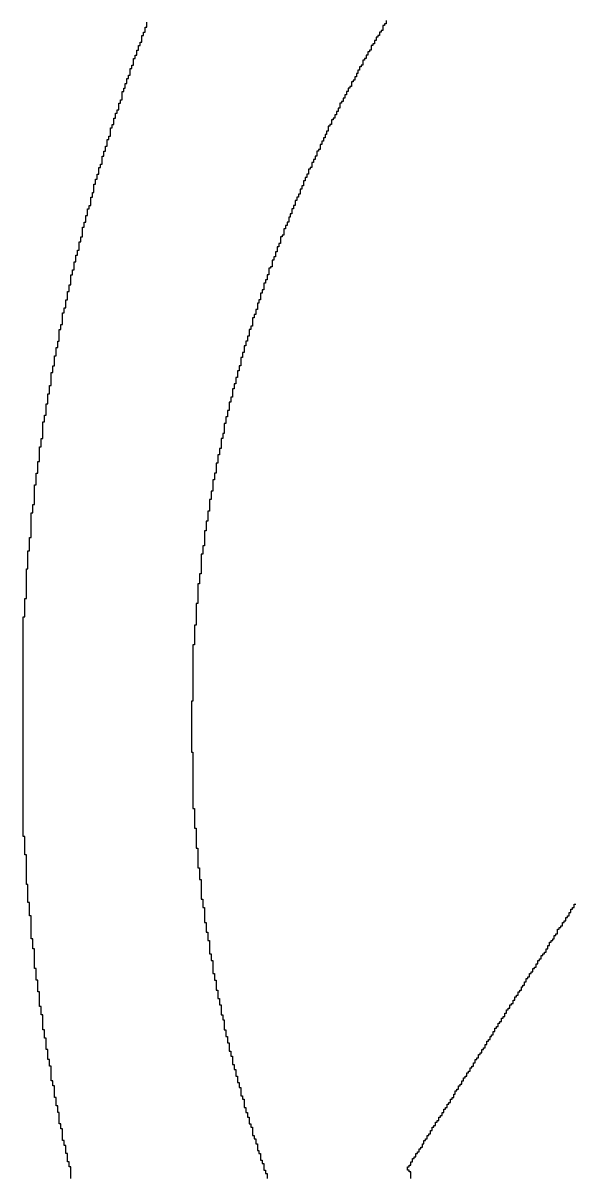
# Model space of a CAD drawing. Header units: millimetres. Extents: x -3.3 to 49.3, y -30.5 to 0.
# Drawn here: x 37.732 to 38.958, y -24.093 to -21.536 of the extents above; entities that cross this region are included whole.
import ezdxf

# ---------------------------------------------------------------- set-up
doc = ezdxf.new("R2010")
doc.units = ezdxf.units.MM
doc.layers.add('TopOverlay', color=2, linetype='Continuous')

msp = doc.modelspace()

# ---------------------------------------------------------------- linework, layer by layer
at = {"layer": 'TopOverlay'}
for p, q in [((38.0033, -21.5564), (38.0033, -21.5454)), ((38.0033, -21.5454), (38.007, -21.5454)), ((38.007, -21.5454), (38.007, -21.5344)), ((38.5308, -21.5527), (38.5271, -21.5527)), ((38.5271, -21.5527), (38.5271, -21.5564)), ((38.5344, -21.5418), (38.5308, -21.5418)), ((38.5308, -21.5418), (38.5308, -21.5527)), ((38.5381, -21.5381), (38.5344, -21.5381)), ((38.5344, -21.5381), (38.5344, -21.5418)), ((38.5381, -21.5308), (38.5381, -21.5381)), ((37.9923, -21.5857), (37.9923, -21.5784)), ((37.9923, -21.5784), (37.996, -21.5784)), ((37.996, -21.5784), (37.996, -21.5637)), ((37.996, -21.5637), (37.9996, -21.5637)), ((37.9996, -21.5637), (37.9996, -21.5564)), ((37.9996, -21.5564), (38.0033, -21.5564)), ((38.5161, -21.5747), (38.5125, -21.5747)), ((38.5125, -21.5747), (38.5125, -21.5821)), ((38.5198, -21.5674), (38.5161, -21.5674)), ((38.5161, -21.5674), (38.5161, -21.5747)), ((38.5234, -21.5637), (38.5198, -21.5637)), ((38.5198, -21.5637), (38.5198, -21.5674)), ((38.5271, -21.5564), (38.5234, -21.5564)), ((38.5234, -21.5564), (38.5234, -21.5637)), ((37.985, -21.6077), (37.985, -21.5967)), ((37.985, -21.5967), (37.9886, -21.5967)), ((37.9886, -21.5967), (37.9886, -21.5857)), ((37.9886, -21.5857), (37.9923, -21.5857)), ((38.5015, -21.6004), (38.4978, -21.6004)), ((38.4978, -21.6004), (38.4978, -21.6077)), ((38.5051, -21.5967), (38.5015, -21.5967)), ((38.5015, -21.5967), (38.5015, -21.6004)), ((38.5088, -21.5857), (38.5051, -21.5857)), ((38.5051, -21.5857), (38.5051, -21.5967)), ((38.5125, -21.5821), (38.5088, -21.5821)), ((38.5088, -21.5821), (38.5088, -21.5857)), ((37.974, -21.637), (37.974, -21.6297)), ((37.974, -21.6297), (37.9777, -21.6297)), ((37.9777, -21.6297), (37.9777, -21.615)), ((37.9777, -21.615), (37.9813, -21.615)), ((37.9813, -21.615), (37.9813, -21.6077)), ((37.9813, -21.6077), (37.985, -21.6077)), ((38.4868, -21.6297), (38.4832, -21.6297)), ((38.4832, -21.6297), (38.4832, -21.6333)), ((38.4905, -21.6187), (38.4868, -21.6187)), ((38.4868, -21.6187), (38.4868, -21.6297)), ((38.4941, -21.615), (38.4905, -21.615)), ((38.4905, -21.615), (38.4905, -21.6187)), ((38.4978, -21.6077), (38.4941, -21.6077)), ((38.4941, -21.6077), (38.4941, -21.615)), ((37.9667, -21.659), (37.9667, -21.6516)), ((37.9667, -21.6516), (37.9703, -21.6516)), ((37.9703, -21.6516), (37.9703, -21.637)), ((37.9703, -21.637), (37.974, -21.637)), ((38.4722, -21.6553), (38.4685, -21.6553)), ((38.4685, -21.6553), (38.4685, -21.6626)), ((38.4758, -21.648), (38.4722, -21.648)), ((38.4722, -21.648), (38.4722, -21.6553)), ((38.4795, -21.6407), (38.4758, -21.6407)), ((38.4758, -21.6407), (38.4758, -21.648)), ((38.4832, -21.6333), (38.4795, -21.6333)), ((38.4795, -21.6333), (38.4795, -21.6407)), ((37.9557, -21.6883), (37.9557, -21.681)), ((37.9557, -21.681), (37.9593, -21.681)), ((37.9593, -21.681), (37.9593, -21.67)), ((37.9593, -21.67), (37.963, -21.67)), ((37.963, -21.67), (37.963, -21.659)), ((37.963, -21.659), (37.9667, -21.659)), ((38.4575, -21.681), (38.4538, -21.681)), ((38.4538, -21.681), (38.4538, -21.6883)), ((38.4612, -21.6773), (38.4575, -21.6773)), ((38.4575, -21.6773), (38.4575, -21.681)), ((38.4648, -21.6663), (38.4612, -21.6663)), ((38.4612, -21.6663), (38.4612, -21.6773)), ((38.4685, -21.6626), (38.4648, -21.6626)), ((38.4648, -21.6626), (38.4648, -21.6663)), ((37.9484, -21.7139), (37.9484, -21.7066)), ((37.9484, -21.7066), (37.952, -21.7066)), ((37.952, -21.7066), (37.952, -21.6883)), ((37.952, -21.6883), (37.9557, -21.6883)), ((38.4465, -21.7029), (38.4429, -21.7029)), ((38.4429, -21.7029), (38.4429, -21.7103)), ((38.4502, -21.6956), (38.4465, -21.6956)), ((38.4465, -21.6956), (38.4465, -21.7029)), ((38.4538, -21.6883), (38.4502, -21.6883)), ((38.4502, -21.6883), (38.4502, -21.6956)), ((37.941, -21.7359), (37.941, -21.7286)), ((37.941, -21.7286), (37.9447, -21.7286)), ((37.9447, -21.7286), (37.9447, -21.7139)), ((37.9447, -21.7139), (37.9484, -21.7139)), ((38.4319, -21.7322), (38.4282, -21.7322)), ((38.4282, -21.7322), (38.4282, -21.7396)), ((38.4355, -21.7249), (38.4319, -21.7249)), ((38.4319, -21.7249), (38.4319, -21.7322)), ((38.4392, -21.7139), (38.4355, -21.7139)), ((38.4355, -21.7139), (38.4355, -21.7249)), ((38.4429, -21.7103), (38.4392, -21.7103)), ((38.4392, -21.7103), (38.4392, -21.7139)), ((37.9337, -21.7615), (37.9337, -21.7469)), ((37.9337, -21.7469), (37.9374, -21.7469)), ((37.9374, -21.7469), (37.9374, -21.7359)), ((37.9374, -21.7359), (37.941, -21.7359)), ((38.4209, -21.7506), (38.4172, -21.7506)), ((38.4172, -21.7506), (38.4172, -21.7615)), ((38.4245, -21.7469), (38.4209, -21.7469)), ((38.4209, -21.7469), (38.4209, -21.7506)), ((38.4282, -21.7396), (38.4245, -21.7396)), ((38.4245, -21.7396), (38.4245, -21.7469)), ((37.9264, -21.7872), (37.9264, -21.7689)), ((37.9264, -21.7689), (37.93, -21.7689)), ((37.93, -21.7689), (37.93, -21.7615)), ((37.93, -21.7615), (37.9337, -21.7615)), ((38.4062, -21.7835), (38.4026, -21.7835)), ((38.4026, -21.7835), (38.4026, -21.7908)), ((38.4099, -21.7762), (38.4062, -21.7762)), ((38.4062, -21.7762), (38.4062, -21.7835)), ((38.4136, -21.7652), (38.4099, -21.7652)), ((38.4099, -21.7652), (38.4099, -21.7762)), ((38.4172, -21.7615), (38.4136, -21.7615)), ((38.4136, -21.7615), (38.4136, -21.7652)), ((37.9154, -21.8201), (37.9154, -21.8092)), ((37.9154, -21.8092), (37.919, -21.8092)), ((37.919, -21.8092), (37.919, -21.7945)), ((37.919, -21.7945), (37.9227, -21.7945)), ((37.9227, -21.7945), (37.9227, -21.7872)), ((37.9227, -21.7872), (37.9264, -21.7872)), ((38.3952, -21.8055), (38.3916, -21.8055)), ((38.3916, -21.8055), (38.3916, -21.8165)), ((38.3989, -21.7982), (38.3952, -21.7982)), ((38.3952, -21.7982), (38.3952, -21.8055)), ((38.4026, -21.7908), (38.3989, -21.7908)), ((38.3989, -21.7908), (38.3989, -21.7982)), ((37.9081, -21.8495), (37.9081, -21.8311)), ((37.9081, -21.8311), (37.9117, -21.8311)), ((37.9117, -21.8311), (37.9117, -21.8201)), ((37.9117, -21.8201), (37.9154, -21.8201)), ((38.3842, -21.8311), (38.3806, -21.8311)), ((38.3806, -21.8311), (38.3806, -21.8385)), ((38.3879, -21.8201), (38.3842, -21.8201)), ((38.3842, -21.8201), (38.3842, -21.8311)), ((38.3916, -21.8165), (38.3879, -21.8165)), ((38.3879, -21.8165), (38.3879, -21.8201)), ((37.9007, -21.8714), (37.9007, -21.8568)), ((37.9007, -21.8568), (37.9044, -21.8568)), ((37.9044, -21.8568), (37.9044, -21.8495)), ((37.9044, -21.8495), (37.9081, -21.8495)), ((38.3733, -21.8568), (38.3696, -21.8568)), ((38.3696, -21.8568), (38.3696, -21.8604)), ((38.3769, -21.8458), (38.3733, -21.8458)), ((38.3733, -21.8458), (38.3733, -21.8568)), ((38.3806, -21.8385), (38.3769, -21.8385)), ((38.3769, -21.8385), (38.3769, -21.8458)), ((37.8934, -21.8934), (37.8934, -21.8824)), ((37.8934, -21.8824), (37.8971, -21.8824)), ((37.8971, -21.8824), (37.8971, -21.8714)), ((37.8971, -21.8714), (37.9007, -21.8714)), ((38.3623, -21.8788), (38.3586, -21.8788)), ((38.3586, -21.8788), (38.3586, -21.8861)), ((38.3659, -21.8714), (38.3623, -21.8714)), ((38.3623, -21.8714), (38.3623, -21.8788)), ((38.3696, -21.8604), (38.3659, -21.8604)), ((38.3659, -21.8604), (38.3659, -21.8714)), ((37.8897, -21.9117), (37.8897, -21.8934)), ((37.8897, -21.8934), (37.8934, -21.8934)), ((38.3513, -21.9044), (38.3476, -21.9044)), ((38.3476, -21.9044), (38.3476, -21.9154)), ((38.3549, -21.8971), (38.3513, -21.8971)), ((38.3513, -21.8971), (38.3513, -21.9044)), ((38.3586, -21.8861), (38.3549, -21.8861)), ((38.3549, -21.8861), (38.3549, -21.8971)), ((37.8824, -21.941), (37.8824, -21.9227)), ((37.8824, -21.9227), (37.8861, -21.9227)), ((37.8861, -21.9227), (37.8861, -21.9117)), ((37.8861, -21.9117), (37.8897, -21.9117)), ((38.3403, -21.93), (38.3366, -21.93)), ((38.3366, -21.93), (38.3366, -21.941)), ((38.344, -21.9227), (38.3403, -21.9227)), ((38.3403, -21.9227), (38.3403, -21.93)), ((38.3476, -21.9154), (38.344, -21.9154)), ((38.344, -21.9154), (38.344, -21.9227)), ((37.8751, -21.963), (37.8751, -21.9484)), ((37.8751, -21.9484), (37.8788, -21.9484)), ((37.8788, -21.9484), (37.8788, -21.941)), ((37.8788, -21.941), (37.8824, -21.941)), ((38.3293, -21.9593), (38.3256, -21.9593)), ((38.3256, -21.9593), (38.3256, -21.9667)), ((38.333, -21.9484), (38.3293, -21.9484)), ((38.3293, -21.9484), (38.3293, -21.9593)), ((38.3366, -21.941), (38.333, -21.941)), ((38.333, -21.941), (38.333, -21.9484)), ((37.8678, -21.9886), (37.8678, -21.9777)), ((37.8678, -21.9777), (37.8714, -21.9777)), ((37.8714, -21.9777), (37.8714, -21.963)), ((37.8714, -21.963), (37.8751, -21.963)), ((38.3183, -21.985), (38.3147, -21.985)), ((38.3147, -21.985), (38.3147, -21.9923)), ((38.322, -21.9777), (38.3183, -21.9777)), ((38.3183, -21.9777), (38.3183, -21.985)), ((38.3256, -21.9667), (38.322, -21.9667)), ((38.322, -21.9667), (38.322, -21.9777)), ((37.8604, -22.0216), (37.8604, -22.0106)), ((37.8604, -22.0106), (37.8641, -22.0106)), ((37.8641, -22.0106), (37.8641, -21.9886)), ((37.8641, -21.9886), (37.8678, -21.9886)), ((38.3073, -22.0106), (38.3037, -22.0106)), ((38.3037, -22.0106), (38.3037, -22.0253)), ((38.311, -22.007), (38.3073, -22.007)), ((38.3073, -22.007), (38.3073, -22.0106)), ((38.3147, -21.9923), (38.311, -21.9923)), ((38.311, -21.9923), (38.311, -22.007)), ((37.8568, -22.0399), (37.8568, -22.0216)), ((37.8568, -22.0216), (37.8604, -22.0216)), ((38.3, -22.0326), (38.2963, -22.0326)), ((38.2963, -22.0326), (38.2963, -22.0436)), ((38.3037, -22.0253), (38.3, -22.0253)), ((38.3, -22.0253), (38.3, -22.0326)), ((37.8495, -22.0656), (37.8495, -22.0509)), ((37.8495, -22.0509), (37.8531, -22.0509)), ((37.8531, -22.0509), (37.8531, -22.0399)), ((37.8531, -22.0399), (37.8568, -22.0399)), ((38.289, -22.0619), (38.2853, -22.0619)), ((38.2853, -22.0619), (38.2853, -22.0766)), ((38.2927, -22.0546), (38.289, -22.0546)), ((38.289, -22.0546), (38.289, -22.0619)), ((38.2963, -22.0436), (38.2927, -22.0436)), ((38.2927, -22.0436), (38.2927, -22.0546)), ((37.8421, -22.0949), (37.8421, -22.0839)), ((37.8421, -22.0839), (37.8458, -22.0839)), ((37.8458, -22.0839), (37.8458, -22.0656)), ((37.8458, -22.0656), (37.8495, -22.0656)), ((38.2817, -22.0802), (38.278, -22.0802)), ((38.278, -22.0802), (38.278, -22.0949)), ((38.2853, -22.0766), (38.2817, -22.0766)), ((38.2817, -22.0766), (38.2817, -22.0802)), ((37.8385, -22.1168), (37.8385, -22.0949)), ((37.8385, -22.0949), (37.8421, -22.0949)), ((38.2707, -22.1132), (38.267, -22.1132)), ((38.267, -22.1132), (38.267, -22.1278)), ((38.2744, -22.1059), (38.2707, -22.1059)), ((38.2707, -22.1059), (38.2707, -22.1132)), ((38.278, -22.0949), (38.2744, -22.0949)), ((38.2744, -22.0949), (38.2744, -22.1059)), ((37.8311, -22.1498), (37.8311, -22.1315)), ((37.8311, -22.1315), (37.8348, -22.1315)), ((37.8348, -22.1315), (37.8348, -22.1168)), ((37.8348, -22.1168), (37.8385, -22.1168)), ((38.2634, -22.1352), (38.2597, -22.1352)), ((38.2597, -22.1352), (38.2597, -22.1498)), ((38.267, -22.1278), (38.2634, -22.1278)), ((38.2634, -22.1278), (38.2634, -22.1352)), ((37.8275, -22.1681), (37.8275, -22.1498)), ((37.8275, -22.1498), (37.8311, -22.1498)), ((38.256, -22.1571), (38.2524, -22.1571)), ((38.2524, -22.1571), (38.2524, -22.1718)), ((38.2597, -22.1498), (38.256, -22.1498)), ((38.256, -22.1498), (38.256, -22.1571)), ((37.8201, -22.2048), (37.8201, -22.1791)), ((37.8201, -22.1791), (37.8238, -22.1791)), ((37.8238, -22.1791), (37.8238, -22.1681)), ((37.8238, -22.1681), (37.8275, -22.1681)), ((38.2451, -22.1901), (38.2414, -22.1901)), ((38.2414, -22.1901), (38.2414, -22.2084)), ((38.2487, -22.1828), (38.2451, -22.1828)), ((38.2451, -22.1828), (38.2451, -22.1901)), ((38.2524, -22.1718), (38.2487, -22.1718)), ((38.2487, -22.1718), (38.2487, -22.1828)), ((37.8128, -22.2414), (37.8128, -22.2158)), ((37.8128, -22.2158), (37.8165, -22.2158)), ((37.8165, -22.2158), (37.8165, -22.2048)), ((37.8165, -22.2048), (37.8201, -22.2048)), ((38.2377, -22.2158), (38.2341, -22.2158)), ((38.2341, -22.2158), (38.2341, -22.2304)), ((38.2414, -22.2084), (38.2377, -22.2084)), ((38.2377, -22.2084), (38.2377, -22.2158)), ((37.8092, -22.256), (37.8092, -22.2414)), ((37.8092, -22.2414), (37.8128, -22.2414)), ((38.2304, -22.2414), (38.2267, -22.2414)), ((38.2267, -22.2414), (38.2267, -22.2524)), ((38.2341, -22.2304), (38.2304, -22.2304)), ((38.2304, -22.2304), (38.2304, -22.2414)), ((37.8055, -22.2744), (37.8055, -22.256)), ((37.8055, -22.256), (37.8092, -22.256)), ((38.2231, -22.267), (38.2194, -22.267)), ((38.2194, -22.267), (38.2194, -22.278)), ((38.2267, -22.2524), (38.2231, -22.2524)), ((38.2231, -22.2524), (38.2231, -22.267)), ((37.8018, -22.2963), (37.8018, -22.2744)), ((37.8018, -22.2744), (37.8055, -22.2744)), ((38.2194, -22.278), (38.2158, -22.278)), ((38.2158, -22.278), (38.2158, -22.2963)), ((37.7945, -22.3403), (37.7945, -22.311)), ((37.7945, -22.311), (37.7982, -22.311)), ((37.7982, -22.311), (37.7982, -22.2963)), ((37.7982, -22.2963), (37.8018, -22.2963)), ((38.2121, -22.3073), (38.2084, -22.3073)), ((38.2084, -22.3073), (38.2084, -22.322)), ((38.2158, -22.2963), (38.2121, -22.2963)), ((38.2121, -22.2963), (38.2121, -22.3073)), ((37.7908, -22.3586), (37.7908, -22.3403)), ((37.7908, -22.3403), (37.7945, -22.3403)), ((38.2048, -22.3366), (38.2011, -22.3366)), ((38.2011, -22.3366), (38.2011, -22.3476)), ((38.2084, -22.322), (38.2048, -22.322)), ((38.2048, -22.322), (38.2048, -22.3366)), ((37.7872, -22.3806), (37.7872, -22.3586)), ((37.7872, -22.3586), (37.7908, -22.3586)), ((38.1974, -22.3659), (38.1938, -22.3659)), ((38.1938, -22.3659), (38.1938, -22.3769)), ((38.2011, -22.3476), (38.1974, -22.3476)), ((38.1974, -22.3476), (38.1974, -22.3659)), ((37.7835, -22.4062), (37.7835, -22.3806)), ((37.7835, -22.3806), (37.7872, -22.3806)), ((38.1901, -22.3952), (38.1864, -22.3952)), ((38.1864, -22.3952), (38.1864, -22.4099)), ((38.1938, -22.3769), (38.1901, -22.3769)), ((38.1901, -22.3769), (38.1901, -22.3952)), ((37.7762, -22.4575), (37.7762, -22.4209)), ((37.7762, -22.4209), (37.7799, -22.4209)), ((37.7799, -22.4209), (37.7799, -22.4062)), ((37.7799, -22.4062), (37.7835, -22.4062)), ((38.1864, -22.4099), (38.1828, -22.4099)), ((38.1828, -22.4099), (38.1828, -22.4245)), ((38.1791, -22.4465), (38.1755, -22.4465)), ((38.1755, -22.4465), (38.1755, -22.4575)), ((38.1828, -22.4245), (38.1791, -22.4245)), ((38.1791, -22.4245), (38.1791, -22.4465)), ((37.7725, -22.4758), (37.7725, -22.4575)), ((37.7725, -22.4575), (37.7762, -22.4575)), ((38.1755, -22.4575), (38.1718, -22.4575)), ((38.1718, -22.4575), (38.1718, -22.4795)), ((37.7689, -22.5088), (37.7689, -22.4758)), ((37.7689, -22.4758), (37.7725, -22.4758)), ((38.1681, -22.4941), (38.1645, -22.4941)), ((38.1645, -22.4941), (38.1645, -22.5125)), ((38.1718, -22.4795), (38.1681, -22.4795)), ((38.1681, -22.4795), (38.1681, -22.4941)), ((37.7652, -22.5344), (37.7652, -22.5088)), ((37.7652, -22.5088), (37.7689, -22.5088)), ((38.1645, -22.5125), (38.1608, -22.5125)), ((38.1608, -22.5125), (38.1608, -22.5344)), ((37.7615, -22.5601), (37.7615, -22.5344)), ((37.7615, -22.5344), (37.7652, -22.5344)), ((38.1571, -22.5491), (38.1535, -22.5491)), ((38.1535, -22.5491), (38.1535, -22.5747)), ((38.1608, -22.5344), (38.1571, -22.5344)), ((38.1571, -22.5344), (38.1571, -22.5491)), ((37.7579, -22.604), (37.7579, -22.5601)), ((37.7579, -22.5601), (37.7615, -22.5601)), ((38.1535, -22.5747), (38.1498, -22.5747)), ((38.1498, -22.5747), (38.1498, -22.593)), ((38.1498, -22.593), (38.1462, -22.593)), ((38.1462, -22.593), (38.1462, -22.6187)), ((37.7505, -22.6773), (37.7505, -22.6223)), ((37.7505, -22.6223), (37.7542, -22.6223)), ((37.7542, -22.6223), (37.7542, -22.604)), ((37.7542, -22.604), (37.7579, -22.604)), ((38.1462, -22.6187), (38.1425, -22.6187)), ((38.1425, -22.6187), (38.1425, -22.6407)), ((38.1425, -22.6407), (38.1388, -22.6407)), ((38.1388, -22.6407), (38.1388, -22.6626)), ((37.7469, -22.7066), (37.7469, -22.6773)), ((37.7469, -22.6773), (37.7505, -22.6773)), ((38.1388, -22.6626), (38.1352, -22.6626)), ((38.1352, -22.6626), (38.1352, -22.6956)), ((38.1352, -22.6956), (38.1315, -22.6956)), ((38.1315, -22.6956), (38.1315, -22.7139)), ((37.7432, -22.7469), (37.7432, -22.7066)), ((37.7432, -22.7066), (37.7469, -22.7066)), ((38.1315, -22.7139), (38.1278, -22.7139)), ((38.1278, -22.7139), (38.1278, -22.7579)), ((37.7396, -22.8128), (37.7396, -22.7469)), ((37.7396, -22.7469), (37.7432, -22.7469)), ((38.1242, -22.7799), (38.1205, -22.7799)), ((38.1205, -22.7799), (38.1205, -22.8238)), ((38.1278, -22.7579), (38.1242, -22.7579)), ((38.1242, -22.7579), (38.1242, -22.7799)), ((37.7359, -22.8531), (37.7359, -22.8128)), ((37.7359, -22.8128), (37.7396, -22.8128)), ((38.1205, -22.8238), (38.1169, -22.8238)), ((38.1169, -22.8238), (38.1169, -22.8714)), ((37.7322, -23.3403), (37.7322, -22.8531)), ((37.7322, -22.8531), (37.7359, -22.8531)), ((38.1169, -22.8714), (38.1132, -22.8714)), ((38.1132, -22.8714), (38.1132, -22.9154)), ((38.1132, -22.9154), (38.1095, -22.9154)), ((38.1095, -22.9154), (38.1095, -23.0399)), ((38.1095, -23.0399), (38.1059, -23.0399)), ((38.1059, -23.0399), (38.1059, -23.1535)), ((38.1059, -23.1535), (38.1095, -23.1535)), ((38.1095, -23.1535), (38.1095, -23.278)), ((38.1095, -23.278), (38.1132, -23.278)), ((38.1132, -23.278), (38.1132, -23.322)), ((37.7359, -23.3403), (37.7322, -23.3403)), ((37.7359, -23.3806), (37.7359, -23.3403)), ((38.1132, -23.322), (38.1169, -23.322)), ((38.1169, -23.322), (38.1169, -23.3659)), ((38.1169, -23.3659), (38.1205, -23.3659)), ((38.1205, -23.3659), (38.1205, -23.4099)), ((37.7396, -23.3806), (37.7359, -23.3806)), ((37.7396, -23.4465), (37.7396, -23.3806)), ((38.1205, -23.4099), (38.1242, -23.4099)), ((38.1242, -23.4099), (38.1242, -23.4355)), ((38.1242, -23.4355), (38.1278, -23.4355)), ((38.1278, -23.4355), (38.1278, -23.4795)), ((37.7432, -23.4465), (37.7396, -23.4465)), ((37.7432, -23.4868), (37.7432, -23.4465)), ((37.7469, -23.4868), (37.7432, -23.4868)), ((37.7469, -23.5161), (37.7469, -23.4868)), ((38.1278, -23.4795), (38.1315, -23.4795)), ((38.1315, -23.4795), (38.1315, -23.4978)), ((38.9557, -23.4978), (38.9557, -23.4905)), ((38.9557, -23.4905), (38.9593, -23.4905)), ((37.7505, -23.5161), (37.7469, -23.5161)), ((37.7505, -23.5637), (37.7505, -23.5161)), ((38.1315, -23.4978), (38.1352, -23.4978)), ((38.1352, -23.4978), (38.1352, -23.5308)), ((38.9374, -23.5271), (38.9374, -23.5198)), ((38.9374, -23.5198), (38.941, -23.5198)), ((38.941, -23.5198), (38.941, -23.5161)), ((38.941, -23.5161), (38.9447, -23.5161)), ((38.9447, -23.5161), (38.9447, -23.5088)), ((38.9447, -23.5088), (38.9484, -23.5088)), ((38.9484, -23.5088), (38.9484, -23.5015)), ((38.9484, -23.5015), (38.952, -23.5015)), ((38.952, -23.5015), (38.952, -23.4978)), ((38.952, -23.4978), (38.9557, -23.4978)), ((38.1352, -23.5308), (38.1388, -23.5308)), ((38.1388, -23.5308), (38.1388, -23.5527)), ((38.919, -23.5564), (38.919, -23.5454)), ((38.919, -23.5454), (38.9227, -23.5454)), ((38.9227, -23.5454), (38.9227, -23.5418)), ((38.9227, -23.5418), (38.9264, -23.5418)), ((38.9264, -23.5418), (38.9264, -23.5381)), ((38.9264, -23.5381), (38.93, -23.5381)), ((38.93, -23.5381), (38.93, -23.5308)), ((38.93, -23.5308), (38.9337, -23.5308)), ((38.9337, -23.5308), (38.9337, -23.5271)), ((38.9337, -23.5271), (38.9374, -23.5271)), ((37.7505, -23.5674), (37.7505, -23.5637)), ((37.7542, -23.5674), (37.7505, -23.5674)), ((37.7542, -23.5894), (37.7542, -23.5674)), ((38.1388, -23.5527), (38.1425, -23.5527)), ((38.1425, -23.5527), (38.1425, -23.5711)), ((38.1425, -23.5711), (38.1462, -23.5711)), ((38.1462, -23.5711), (38.1462, -23.6004)), ((38.9044, -23.5747), (38.9044, -23.5711)), ((38.9044, -23.5711), (38.9081, -23.5711)), ((38.9081, -23.5711), (38.9081, -23.5674)), ((38.9081, -23.5674), (38.9117, -23.5674)), ((38.9117, -23.5674), (38.9117, -23.5601)), ((38.9117, -23.5601), (38.9154, -23.5601)), ((38.9154, -23.5601), (38.9154, -23.5564)), ((38.9154, -23.5564), (38.919, -23.5564)), ((37.7579, -23.5894), (37.7542, -23.5894)), ((37.7579, -23.6333), (37.7579, -23.5894)), ((38.8897, -23.6004), (38.8897, -23.5967)), ((38.8897, -23.5967), (38.8934, -23.5967)), ((38.8934, -23.5967), (38.8934, -23.5894)), ((38.8934, -23.5894), (38.8971, -23.5894)), ((38.8971, -23.5894), (38.8971, -23.5821)), ((38.8971, -23.5821), (38.9007, -23.5821)), ((38.9007, -23.5821), (38.9007, -23.5747)), ((38.9007, -23.5747), (38.9044, -23.5747)), ((38.1462, -23.6004), (38.1498, -23.6004)), ((38.1498, -23.6004), (38.1498, -23.615)), ((38.1498, -23.615), (38.1535, -23.615)), ((38.1535, -23.615), (38.1535, -23.6443)), ((38.8714, -23.6297), (38.8714, -23.6223)), ((38.8714, -23.6223), (38.8751, -23.6223)), ((38.8751, -23.6223), (38.8751, -23.615)), ((38.8751, -23.615), (38.8788, -23.615)), ((38.8788, -23.615), (38.8788, -23.6114)), ((38.8788, -23.6114), (38.8824, -23.6114)), ((38.8824, -23.6114), (38.8824, -23.604)), ((38.8824, -23.604), (38.8861, -23.604)), ((38.8861, -23.604), (38.8861, -23.6004)), ((38.8861, -23.6004), (38.8897, -23.6004)), ((37.7615, -23.6333), (37.7579, -23.6333)), ((37.7615, -23.659), (37.7615, -23.6333)), ((38.1535, -23.6443), (38.1571, -23.6443)), ((38.1571, -23.6443), (38.1571, -23.659)), ((38.8568, -23.6516), (38.8568, -23.6443)), ((38.8568, -23.6443), (38.8604, -23.6443)), ((38.8604, -23.6443), (38.8604, -23.6407)), ((38.8604, -23.6407), (38.8641, -23.6407)), ((38.8641, -23.6407), (38.8641, -23.6333)), ((38.8641, -23.6333), (38.8678, -23.6333)), ((38.8678, -23.6333), (38.8678, -23.6297)), ((38.8678, -23.6297), (38.8714, -23.6297)), ((37.7652, -23.659), (37.7615, -23.659)), ((37.7652, -23.6846), (37.7652, -23.659)), ((38.1571, -23.659), (38.1608, -23.659)), ((38.1608, -23.659), (38.1608, -23.681)), ((38.8385, -23.681), (38.8385, -23.6736)), ((38.8385, -23.6736), (38.8421, -23.6736)), ((38.8421, -23.6736), (38.8421, -23.67)), ((38.8421, -23.67), (38.8458, -23.67)), ((38.8458, -23.67), (38.8458, -23.6626)), ((38.8458, -23.6626), (38.8494, -23.6626)), ((38.8494, -23.6626), (38.8494, -23.6553)), ((38.8494, -23.6553), (38.8531, -23.6553)), ((38.8531, -23.6553), (38.8531, -23.6516)), ((38.8531, -23.6516), (38.8568, -23.6516)), ((37.7689, -23.6846), (37.7652, -23.6846)), ((37.7689, -23.7176), (37.7689, -23.6846)), ((38.1608, -23.681), (38.1645, -23.681)), ((38.1645, -23.681), (38.1645, -23.6993)), ((38.1645, -23.6993), (38.1681, -23.6993)), ((38.1681, -23.6993), (38.1681, -23.7139)), ((38.8238, -23.7029), (38.8238, -23.6956)), ((38.8238, -23.6956), (38.8275, -23.6956)), ((38.8275, -23.6956), (38.8275, -23.6919)), ((38.8275, -23.6919), (38.8311, -23.6919)), ((38.8311, -23.6919), (38.8311, -23.6846)), ((38.8311, -23.6846), (38.8348, -23.6846)), ((38.8348, -23.6846), (38.8348, -23.681)), ((38.8348, -23.681), (38.8385, -23.681)), ((37.7725, -23.7176), (37.7689, -23.7176)), ((37.7725, -23.7359), (37.7725, -23.7176)), ((38.1681, -23.7139), (38.1718, -23.7139)), ((38.1718, -23.7139), (38.1718, -23.7359)), ((38.8055, -23.7322), (38.8055, -23.7249)), ((38.8055, -23.7249), (38.8092, -23.7249)), ((38.8092, -23.7249), (38.8092, -23.7212)), ((38.8092, -23.7212), (38.8128, -23.7212)), ((38.8128, -23.7212), (38.8128, -23.7139)), ((38.8128, -23.7139), (38.8165, -23.7139)), ((38.8165, -23.7139), (38.8165, -23.7103)), ((38.8165, -23.7103), (38.8201, -23.7103)), ((38.8201, -23.7103), (38.8201, -23.7029)), ((38.8201, -23.7029), (38.8238, -23.7029)), ((37.7762, -23.7359), (37.7725, -23.7359)), ((37.7762, -23.7689), (37.7762, -23.7359)), ((38.1718, -23.7359), (38.1755, -23.7359)), ((38.1755, -23.7359), (38.1755, -23.7469)), ((38.1755, -23.7469), (38.1791, -23.7469)), ((38.1791, -23.7469), (38.1791, -23.7689)), ((38.7908, -23.7542), (38.7908, -23.7505)), ((38.7908, -23.7505), (38.7945, -23.7505)), ((38.7945, -23.7505), (38.7945, -23.7432)), ((38.7945, -23.7432), (38.7982, -23.7432)), ((38.7982, -23.7432), (38.7982, -23.7396)), ((38.7982, -23.7396), (38.8018, -23.7396)), ((38.8018, -23.7396), (38.8018, -23.7322)), ((38.8018, -23.7322), (38.8055, -23.7322)), ((37.7799, -23.7689), (37.7762, -23.7689)), ((37.7799, -23.7872), (37.7799, -23.7689)), ((38.1791, -23.7689), (38.1828, -23.7689)), ((38.1828, -23.7689), (38.1828, -23.7835)), ((38.7762, -23.7799), (38.7762, -23.7725)), ((38.7762, -23.7725), (38.7799, -23.7725)), ((38.7799, -23.7725), (38.7799, -23.7652)), ((38.7799, -23.7652), (38.7835, -23.7652)), ((38.7835, -23.7652), (38.7835, -23.7615)), ((38.7835, -23.7615), (38.7872, -23.7615)), ((38.7872, -23.7615), (38.7872, -23.7542)), ((38.7872, -23.7542), (38.7908, -23.7542)), ((37.7835, -23.7872), (37.7799, -23.7872)), ((37.7835, -23.8128), (37.7835, -23.7872)), ((38.1828, -23.7835), (38.1864, -23.7835)), ((38.1864, -23.7835), (38.1864, -23.7982)), ((38.1864, -23.7982), (38.1901, -23.7982)), ((38.1901, -23.7982), (38.1901, -23.8165)), ((38.7579, -23.8092), (38.7579, -23.8018)), ((38.7579, -23.8018), (38.7615, -23.8018)), ((38.7615, -23.8018), (38.7615, -23.7945)), ((38.7615, -23.7945), (38.7652, -23.7945)), ((38.7652, -23.7945), (38.7652, -23.7908)), ((38.7652, -23.7908), (38.7689, -23.7908)), ((38.7689, -23.7908), (38.7689, -23.7835)), ((38.7689, -23.7835), (38.7725, -23.7835)), ((38.7725, -23.7835), (38.7725, -23.7799)), ((38.7725, -23.7799), (38.7762, -23.7799)), ((37.7872, -23.8128), (37.7835, -23.8128)), ((37.7872, -23.8348), (37.7872, -23.8128)), ((38.1901, -23.8165), (38.1938, -23.8165)), ((38.1938, -23.8165), (38.1938, -23.8275)), ((38.1938, -23.8275), (38.1974, -23.8275)), ((38.1974, -23.8275), (38.1974, -23.8458)), ((38.7432, -23.8311), (38.7432, -23.8238)), ((38.7432, -23.8238), (38.7469, -23.8238)), ((38.7469, -23.8238), (38.7469, -23.8201)), ((38.7469, -23.8201), (38.7505, -23.8201)), ((38.7505, -23.8201), (38.7505, -23.8128)), ((38.7505, -23.8128), (38.7542, -23.8128)), ((38.7542, -23.8128), (38.7542, -23.8092)), ((38.7542, -23.8092), (38.7579, -23.8092)), ((37.7908, -23.8348), (37.7872, -23.8348)), ((37.7908, -23.8495), (37.7908, -23.8348)), ((37.7945, -23.8495), (37.7908, -23.8495)), ((37.7945, -23.8824), (37.7945, -23.8495)), ((38.1974, -23.8458), (38.2011, -23.8458)), ((38.2011, -23.8458), (38.2011, -23.8568)), ((38.7249, -23.8604), (38.7249, -23.8531)), ((38.7249, -23.8531), (38.7286, -23.8531)), ((38.7286, -23.8531), (38.7286, -23.8495)), ((38.7286, -23.8495), (38.7322, -23.8495)), ((38.7322, -23.8495), (38.7322, -23.8421)), ((38.7322, -23.8421), (38.7359, -23.8421)), ((38.7359, -23.8421), (38.7359, -23.8348)), ((38.7359, -23.8348), (38.7396, -23.8348)), ((38.7396, -23.8348), (38.7396, -23.8311)), ((38.7396, -23.8311), (38.7432, -23.8311)), ((38.2011, -23.8568), (38.2048, -23.8568)), ((38.2048, -23.8568), (38.2048, -23.8714)), ((38.2048, -23.8714), (38.2084, -23.8714)), ((38.2084, -23.8714), (38.2084, -23.8861)), ((38.7103, -23.8824), (38.7103, -23.8751)), ((38.7103, -23.8751), (38.7139, -23.8751)), ((38.7139, -23.8751), (38.7139, -23.8714)), ((38.7139, -23.8714), (38.7176, -23.8714)), ((38.7176, -23.8714), (38.7176, -23.8641)), ((38.7176, -23.8641), (38.7212, -23.8641)), ((38.7212, -23.8641), (38.7212, -23.8604)), ((38.7212, -23.8604), (38.7249, -23.8604)), ((37.7982, -23.8824), (37.7945, -23.8824)), ((37.7982, -23.8934), (37.7982, -23.8824)), ((37.8018, -23.8934), (37.7982, -23.8934)), ((37.8018, -23.919), (37.8018, -23.8934)), ((38.2084, -23.8861), (38.2121, -23.8861)), ((38.2121, -23.8861), (38.2121, -23.8971)), ((38.2121, -23.8971), (38.2158, -23.8971)), ((38.2158, -23.8971), (38.2158, -23.9154)), ((38.6919, -23.9117), (38.6919, -23.9044)), ((38.6919, -23.9044), (38.6956, -23.9044)), ((38.6956, -23.9044), (38.6956, -23.9007)), ((38.6956, -23.9007), (38.6993, -23.9007)), ((38.6993, -23.9007), (38.6993, -23.8934)), ((38.6993, -23.8934), (38.7029, -23.8934)), ((38.7029, -23.8934), (38.7029, -23.8897)), ((38.7029, -23.8897), (38.7066, -23.8897)), ((38.7066, -23.8897), (38.7066, -23.8824)), ((38.7066, -23.8824), (38.7103, -23.8824)), ((37.8055, -23.919), (37.8018, -23.919)), ((37.8055, -23.9374), (37.8055, -23.919)), ((38.2158, -23.9154), (38.2194, -23.9154)), ((38.2194, -23.9154), (38.2194, -23.9227)), ((38.2194, -23.9227), (38.2231, -23.9227)), ((38.2231, -23.9227), (38.2231, -23.941)), ((38.6773, -23.9337), (38.6773, -23.93)), ((38.6773, -23.93), (38.681, -23.93)), ((38.681, -23.93), (38.681, -23.9227)), ((38.681, -23.9227), (38.6846, -23.9227)), ((38.6846, -23.9227), (38.6846, -23.919)), ((38.6846, -23.919), (38.6883, -23.919)), ((38.6883, -23.919), (38.6883, -23.9117)), ((38.6883, -23.9117), (38.6919, -23.9117)), ((37.8092, -23.9374), (37.8055, -23.9374)), ((37.8092, -23.952), (37.8092, -23.9374)), ((37.8128, -23.952), (37.8092, -23.952)), ((37.8128, -23.9777), (37.8128, -23.952)), ((38.2231, -23.941), (38.2267, -23.941)), ((38.2267, -23.941), (38.2267, -23.952)), ((38.2267, -23.952), (38.2304, -23.952)), ((38.2304, -23.952), (38.2304, -23.963)), ((38.6626, -23.9593), (38.6626, -23.952)), ((38.6626, -23.952), (38.6663, -23.952)), ((38.6663, -23.952), (38.6663, -23.9447)), ((38.6663, -23.9447), (38.67, -23.9447)), ((38.67, -23.9447), (38.67, -23.941)), ((38.67, -23.941), (38.6736, -23.941)), ((38.6736, -23.941), (38.6736, -23.9337)), ((38.6736, -23.9337), (38.6773, -23.9337)), ((37.8165, -23.9777), (37.8128, -23.9777)), ((37.8165, -23.9886), (37.8165, -23.9777)), ((38.2304, -23.963), (38.2341, -23.963)), ((38.2341, -23.963), (38.2341, -23.9777)), ((38.2341, -23.9777), (38.2377, -23.9777)), ((38.2377, -23.9777), (38.2377, -23.985)), ((38.6443, -23.985), (38.6443, -23.9813)), ((38.6443, -23.9813), (38.648, -23.9813)), ((38.648, -23.9813), (38.648, -23.974)), ((38.648, -23.974), (38.6516, -23.974)), ((38.6516, -23.974), (38.6516, -23.9703)), ((38.6516, -23.9703), (38.6553, -23.9703)), ((38.6553, -23.9703), (38.6553, -23.963)), ((38.6553, -23.963), (38.659, -23.963)), ((38.659, -23.963), (38.659, -23.9593)), ((38.659, -23.9593), (38.6626, -23.9593)), ((37.8201, -23.9886), (37.8165, -23.9886)), ((37.8201, -24.0143), (37.8201, -23.9886)), ((38.2377, -23.985), (38.2414, -23.985)), ((38.2414, -23.985), (38.2414, -24.0033)), ((38.2414, -24.0033), (38.2451, -24.0033)), ((38.2451, -24.0033), (38.2451, -24.0106)), ((38.6297, -24.0106), (38.6297, -24.0033)), ((38.6297, -24.0033), (38.6333, -24.0033)), ((38.6333, -24.0033), (38.6333, -23.9996)), ((38.6333, -23.9996), (38.637, -23.9996)), ((38.637, -23.9996), (38.637, -23.9923)), ((38.637, -23.9923), (38.6407, -23.9923)), ((38.6407, -23.9923), (38.6407, -23.985)), ((38.6407, -23.985), (38.6443, -23.985)), ((37.8238, -24.0143), (37.8201, -24.0143)), ((37.8238, -24.0253), (37.8238, -24.0143)), ((37.8275, -24.0253), (37.8238, -24.0253)), ((37.8275, -24.0436), (37.8275, -24.0253)), ((38.2451, -24.0106), (38.2487, -24.0106)), ((38.2487, -24.0106), (38.2487, -24.0216)), ((38.2487, -24.0216), (38.2524, -24.0216)), ((38.2524, -24.0216), (38.2524, -24.0363)), ((38.6114, -24.0399), (38.6114, -24.0326)), ((38.6114, -24.0326), (38.615, -24.0326)), ((38.615, -24.0326), (38.615, -24.0289)), ((38.615, -24.0289), (38.6187, -24.0289)), ((38.6187, -24.0289), (38.6187, -24.0216)), ((38.6187, -24.0216), (38.6223, -24.0216)), ((38.6223, -24.0216), (38.6223, -24.0143)), ((38.6223, -24.0143), (38.626, -24.0143)), ((38.626, -24.0143), (38.626, -24.0106)), ((38.626, -24.0106), (38.6297, -24.0106)), ((37.8311, -24.0436), (37.8275, -24.0436)), ((37.8311, -24.0619), (37.8311, -24.0436)), ((38.2524, -24.0363), (38.256, -24.0363)), ((38.256, -24.0363), (38.256, -24.0436)), ((38.256, -24.0436), (38.2597, -24.0436)), ((38.2597, -24.0436), (38.2597, -24.0582)), ((38.2597, -24.0582), (38.2634, -24.0582)), ((38.2634, -24.0582), (38.2634, -24.0656)), ((38.5967, -24.0619), (38.5967, -24.0546)), ((38.5967, -24.0546), (38.6004, -24.0546)), ((38.6004, -24.0546), (38.6004, -24.0509)), ((38.6004, -24.0509), (38.604, -24.0509)), ((38.604, -24.0509), (38.604, -24.0436)), ((38.604, -24.0436), (38.6077, -24.0436)), ((38.6077, -24.0436), (38.6077, -24.0399)), ((38.6077, -24.0399), (38.6114, -24.0399)), ((37.8348, -24.0619), (37.8311, -24.0619)), ((37.8348, -24.0729), (37.8348, -24.0619)), ((37.8385, -24.0729), (37.8348, -24.0729)), ((37.8385, -24.0985), (37.8385, -24.0729)), ((38.2634, -24.0656), (38.267, -24.0656)), ((38.267, -24.0656), (38.267, -24.0802)), ((38.267, -24.0802), (38.2707, -24.0802)), ((38.2707, -24.0802), (38.2707, -24.0875)), ((38.5857, -24.0802), (38.5857, -24.0729)), ((38.5857, -24.0729), (38.5894, -24.0729)), ((38.5894, -24.0802), (38.5857, -24.0802)), ((38.5894, -24.0729), (38.5894, -24.0692)), ((38.5894, -24.0692), (38.593, -24.0692)), ((38.5894, -24.0839), (38.5894, -24.0802)), ((38.593, -24.0839), (38.5894, -24.0839)), ((38.593, -24.0692), (38.593, -24.0619)), ((38.593, -24.0619), (38.5967, -24.0619)), ((38.593, -24.0985), (38.593, -24.0839)), ((38.2707, -24.0875), (38.2744, -24.0875)), ((38.2744, -24.0875), (38.2744, -24.0985))]:
    msp.add_line(p, q, dxfattribs=at)

doc.saveas('drawing.dxf')
